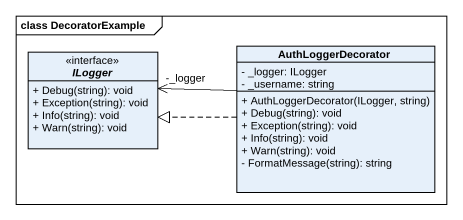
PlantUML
@startuml
mainframe class DecoratorExample
hide circle
hide empty members
skinparam classAttributeIconSize 0
class AuthLoggerDecorator {
  - _logger: ILogger
  - _username: string
  + AuthLoggerDecorator(ILogger, string)
  + Debug(string): void
  + Exception(string): void
  + Info(string): void
  + Warn(string): void
  - FormatMessage(string): string
}
interface ILogger {
  + Debug(string): void
  + Exception(string): void
  + Info(string): void
  + Warn(string): void
}
AuthLoggerDecorator -left-> "-_logger" ILogger
AuthLoggerDecorator .left.|> ILogger
@enduml
